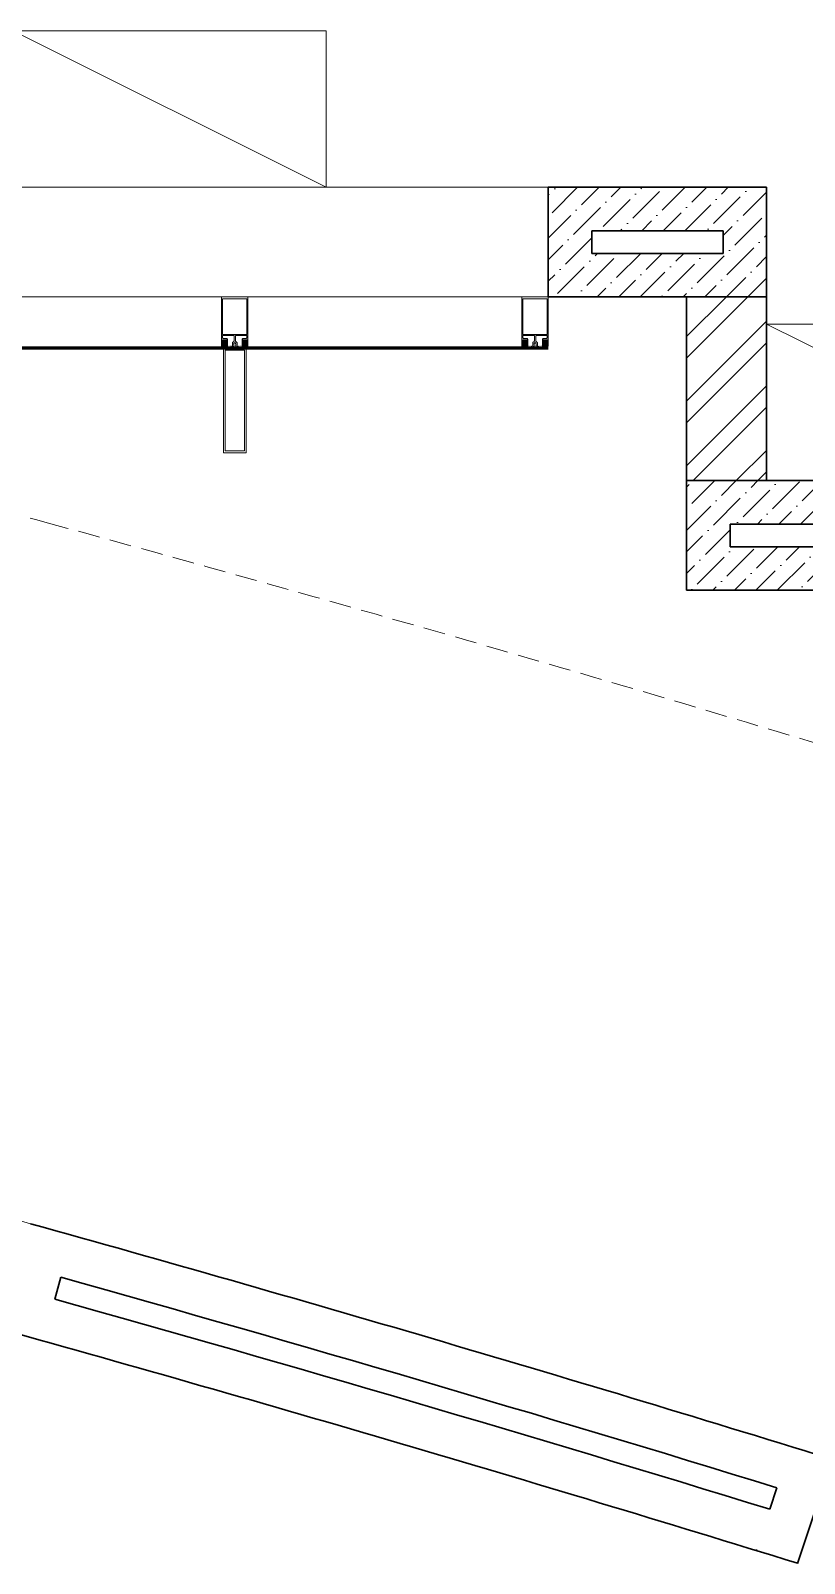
# Model space of a CAD drawing. Header units: millimetres. Extents: x 8275 to 147087, y -297470 to -191881.
# Drawn here: x 97615 to 99840, y -288372 to -283967 of the extents above; entities that cross this region are included whole.
import ezdxf

# ---------------------------------------------------------------- set-up
doc = ezdxf.new("R2010")
doc.units = ezdxf.units.MM
doc.header["$LTSCALE"] = 250
doc.header["$MEASUREMENT"] = 0
doc.linetypes.add('HIDDEN', pattern=[0.375, 0.25, -0.125])
for name, color, linetype, lineweight in [('ele', 51, 'Continuous', 18), ('furniture', 5, 'Continuous', 15), ('hatch', 9, 'Continuous', 0), ('hidden', 153, 'HIDDEN', 13), ('wall', 1, 'Continuous', 30), ('win', 4, 'Continuous', 20)]:
    doc.layers.add(name, color=color, linetype=linetype, lineweight=lineweight)
pattern_1 = [(45, (-6686.7244, -319015.2779), (2e-16, 2.326009148), [4.93421053, -1.64473684]), (135, (-6685.5614, -319014.1149), (2e-16, 2.326009148), [4.93421053, -1.64473684])]
pattern_2 = [(45, (-6686.724, -319015.28), (23.201941, 85.073785), [109.375, -21.875, 0, -21.875])]

# ---------------------------------------------------------------- blocks, each defined once
blk = doc.blocks.new('storage')
at = {"layer": 'furniture', "linetype": 'ByBlock', "ltscale": 100}
blk.add_line((0, 450), (900, 0), dxfattribs=at)
blk.add_lwpolyline([(0, 0), (900, 0), (900, 450), (0, 450)], close=True, dxfattribs=at)

msp = doc.modelspace()

# ---------------------------------------------------------------- hatches: boundary and pattern name
at = {"layer": 'hatch'}
h = msp.add_hatch(dxfattribs=at)
h.set_pattern_fill('ANSI36', color=256, scale=350, style=0)
h.set_pattern_definition(pattern_2)
h.paths.add_polyline_path([(99228.2, -284607), (99228.2, -284542), (99605.9, -284542), (99605.9, -284607)], flags=16)
h.paths.add_polyline_path([(99103.2, -284732), (99103.2, -284417), (99730.9, -284417), (99730.9, -284732)])
h = msp.add_hatch(dxfattribs=at)
h.set_pattern_fill('ANSI32', color=256, scale=350, style=0)
h.set_pattern_definition([(45, (-6686.72, -319015.28), (-92.80777, 92.80777), []), (45, (-6624.85, -319015.28), (-92.80777, 92.80777), [])])
h.paths.add_polyline_path([(99500.9, -284732), (99731, -284732), (99731, -285260.2), (99500.9, -285260.2)])
h = msp.add_hatch(dxfattribs=at)
h.set_pattern_fill('AR-HBONE', color=256, scale=0.411184, style=0)
h.set_pattern_definition(pattern_1)
h.paths.add_polyline_path([(98170, -284858.6), (98170, -284860.7), (98175.5, -284860.7), (98175.5, -284858.6)], flags=16)
h.paths.add_polyline_path([(98234.3, -284858.6), (98234.3, -284860.7), (98228.8, -284860.7), (98228.8, -284858.6)], flags=16)
edge = h.paths.add_edge_path()
edge.add_arc((98180.3, -284872.9), 0.685, 180, 360, ccw=False)
edge.add_arc((98178.9, -284872.9), 0.685, 180, 360, ccw=False)
edge.add_arc((98177.5, -284872.9), 0.685, 180, 360, ccw=False)
edge.add_arc((98176.2, -284872.9), 0.685, -180, 0, ccw=False)
edge.add_arc((98174.8, -284872.9), 0.685, -180, 0, ccw=False)
edge.add_arc((98173.4, -284872.9), 0.685, 180, 360, ccw=False)
edge.add_arc((98172.1, -284872.9), 0.685, 180, 360, ccw=False)
edge.add_arc((98170.7, -284872.9), 0.685, -180, 0, ccw=False)
edge.add_arc((98169.3, -284872.9), 0.685, 180, 360, ccw=False)
edge.add_arc((98167.9, -284872.9), 0.685, -180, 0, ccw=False)
edge.add_arc((98166.6, -284872.9), 0.685, 180, 360, ccw=False)
edge.add_arc((98165.2, -284872.9), 0.685, -180, 0, ccw=False)
edge.add_line((98164.5, -284872.9), (98164.5, -284860.7))
edge.add_line((98164.5, -284860.7), (98168.4, -284860.7))
edge.add_line((98168.4, -284860.7), (98168.4, -284858.6))
edge.add_line((98168.4, -284858.6), (98166.6, -284858.6))
edge.add_line((98166.6, -284858.6), (98168.2, -284855.2))
edge.add_line((98168.2, -284855.2), (98177.2, -284855.2))
edge.add_line((98177.2, -284855.2), (98178.9, -284858.6))
edge.add_line((98178.9, -284858.6), (98177.1, -284858.6))
edge.add_line((98177.1, -284858.6), (98177.1, -284860.7))
edge.add_line((98177.1, -284860.7), (98181, -284860.7))
edge.add_line((98181, -284860.7), (98181, -284872.9))
edge.add_arc((98224, -284872.8), 0.685, 180, 360)
edge.add_arc((98225.4, -284872.8), 0.685, 180, 360)
edge.add_arc((98226.8, -284872.8), 0.685, 180, 360)
edge.add_arc((98228.1, -284872.8), 0.685, 180, 360)
edge.add_arc((98229.5, -284872.8), 0.685, 180, 360)
edge.add_arc((98230.9, -284872.8), 0.685, 180, 360)
edge.add_arc((98232.3, -284872.8), 0.685, 180, 360)
edge.add_arc((98233.6, -284872.8), 0.685, 180, 360)
edge.add_arc((98235, -284872.8), 0.685, 180, 360)
edge.add_arc((98236.4, -284872.8), 0.685, 180, 360)
edge.add_arc((98237.7, -284872.8), 0.685, 180, 360)
edge.add_arc((98239.1, -284872.8), 0.685, 180, 360)
edge.add_line((98239.8, -284872.8), (98239.8, -284860.7))
edge.add_line((98239.8, -284860.7), (98236, -284860.7))
edge.add_line((98236, -284860.7), (98236, -284858.6))
edge.add_line((98236, -284858.6), (98237.7, -284858.6))
edge.add_line((98237.7, -284858.6), (98236.1, -284855.2))
edge.add_line((98236.1, -284855.2), (98227.2, -284855.2))
edge.add_line((98227.2, -284855.2), (98225.4, -284858.6))
edge.add_line((98225.4, -284858.6), (98227.2, -284858.6))
edge.add_line((98227.2, -284858.6), (98227.2, -284860.7))
edge.add_line((98227.2, -284860.7), (98223.3, -284860.7))
edge.add_line((98223.3, -284860.7), (98223.3, -284872.8))
h = msp.add_hatch(dxfattribs=at)
h.set_pattern_fill('AR-HBONE', color=256, scale=0.411184, style=0)
h.set_pattern_definition(pattern_1)
h.paths.add_polyline_path([(99033.3, -284858.6), (99033.3, -284860.7), (99038.8, -284860.7), (99038.8, -284858.6)], flags=16)
h.paths.add_polyline_path([(99097.7, -284858.6), (99097.7, -284860.7), (99092.2, -284860.7), (99092.2, -284858.6)], flags=16)
edge = h.paths.add_edge_path()
edge.add_arc((99043.6, -284872.9), 0.685, 180, 360, ccw=False)
edge.add_arc((99042.3, -284872.9), 0.685, 180, 360, ccw=False)
edge.add_arc((99040.9, -284872.9), 0.685, 180, 360, ccw=False)
edge.add_arc((99039.5, -284872.9), 0.685, -180, 0, ccw=False)
edge.add_arc((99038.1, -284872.9), 0.685, -180, 0, ccw=False)
edge.add_arc((99036.8, -284872.9), 0.685, 180, 360, ccw=False)
edge.add_arc((99035.4, -284872.9), 0.685, 180, 360, ccw=False)
edge.add_arc((99034, -284872.9), 0.685, -180, 0, ccw=False)
edge.add_arc((99032.7, -284872.9), 0.685, 180, 360, ccw=False)
edge.add_arc((99031.3, -284872.9), 0.685, -180, 0, ccw=False)
edge.add_arc((99029.9, -284872.9), 0.685, 180, 360, ccw=False)
edge.add_arc((99028.5, -284872.9), 0.685, -180, 0, ccw=False)
edge.add_line((99027.9, -284872.9), (99027.9, -284860.7))
edge.add_line((99027.9, -284860.7), (99031.7, -284860.7))
edge.add_line((99031.7, -284860.7), (99031.7, -284858.6))
edge.add_line((99031.7, -284858.6), (99029.9, -284858.6))
edge.add_line((99029.9, -284858.6), (99031.6, -284855.2))
edge.add_line((99031.6, -284855.2), (99040.5, -284855.2))
edge.add_line((99040.5, -284855.2), (99042.3, -284858.6))
edge.add_line((99042.3, -284858.6), (99040.5, -284858.6))
edge.add_line((99040.5, -284858.6), (99040.5, -284860.7))
edge.add_line((99040.5, -284860.7), (99044.3, -284860.7))
edge.add_line((99044.3, -284860.7), (99044.3, -284872.9))
edge.add_arc((99087.4, -284872.8), 0.685, 180, 360)
edge.add_arc((99088.7, -284872.8), 0.685, 180, 360)
edge.add_arc((99090.1, -284872.8), 0.685, 180, 360)
edge.add_arc((99091.5, -284872.8), 0.685, 180, 360)
edge.add_arc((99092.9, -284872.8), 0.685, 180, 360)
edge.add_arc((99094.2, -284872.8), 0.685, 180, 360)
edge.add_arc((99095.6, -284872.8), 0.685, 180, 360)
edge.add_arc((99097, -284872.8), 0.685, 180, 360)
edge.add_arc((99098.3, -284872.8), 0.685, 180, 360)
edge.add_arc((99099.7, -284872.8), 0.685, 180, 360)
edge.add_arc((99101.1, -284872.8), 0.685, 180, 360)
edge.add_arc((99102.5, -284872.8), 0.685, 180, 360)
edge.add_line((99103.1, -284872.8), (99103.1, -284860.7))
edge.add_line((99103.1, -284860.7), (99099.3, -284860.7))
edge.add_line((99099.3, -284860.7), (99099.3, -284858.6))
edge.add_line((99099.3, -284858.6), (99101.1, -284858.6))
edge.add_line((99101.1, -284858.6), (99099.4, -284855.2))
edge.add_line((99099.4, -284855.2), (99090.5, -284855.2))
edge.add_line((99090.5, -284855.2), (99088.7, -284858.6))
edge.add_line((99088.7, -284858.6), (99090.5, -284858.6))
edge.add_line((99090.5, -284858.6), (99090.5, -284860.7))
edge.add_line((99090.5, -284860.7), (99086.7, -284860.7))
edge.add_line((99086.7, -284860.7), (99086.7, -284872.8))
h = msp.add_hatch(dxfattribs=at)
h.set_pattern_fill('ANSI36', color=256, scale=350, style=0)
h.set_pattern_definition(pattern_2)
h.paths.add_polyline_path([(100634, -285450.2), (100634, -285385.2), (99626, -285385.2), (99626, -285450.2)], flags=16)
h.paths.add_polyline_path([(100759, -285575.2), (100759, -285260.2), (99501, -285260.2), (99501, -285575.2)])

# ---------------------------------------------------------------- linework, layer by layer
at = {"layer": 'ele'}
msp.add_line((97301.1, -284417, -11300.6), (99103.2, -284417, -11300.6), dxfattribs=at)
at = {"layer": 'hidden'}
for start, end in [(74.768118, 76.741001), (72.793928, 74.768118)]:
    msp.add_arc((75126.1, -368191.7, -11300.6), 85822.3, start, end, dxfattribs=at)
at = {"layer": 'wall'}
for p, q in [((99103.2, -284417, -11300.6), (99730.9, -284417, -11300.6)), ((99103.2, -284732, -11300.6), (99103.2, -284417, -11300.6)), ((99730.9, -284417, -11300.6), (99730.9, -284732, -11300.6)), ((99228.2, -284542, -11300.6), (99605.9, -284542, -11300.6)), ((99228.2, -284607, -11300.6), (99228.2, -284542, -11300.6)), ((99605.9, -284542, -11300.6), (99605.9, -284607, -11300.6)), ((99228.2, -284607, -11300.6), (99605.9, -284607, -11300.6)), ((99103.2, -284732, -11300.6), (99730.9, -284732, -11300.6)), ((99500.9, -284732, -11300.6), (99501, -285260.2, -11300.6)), ((99730.9, -284732, -11300.6), (99731, -285260.2, -11300.6)), ((99501, -285260.2, -11300.6), (100759, -285260.2, -11300.6)), ((99501, -285260.2, -11300.6), (99501, -285575.2, -11300.6)), ((99626, -285385.2, -11300.6), (100634, -285385.2, -11300.6)), ((99626, -285385.2, -11300.6), (99626, -285450.2, -11300.6)), ((99626, -285450.2, -11300.6), (100634, -285450.2, -11300.6)), ((99501, -285575.2, -11300.6), (100759, -285575.2, -11300.6)), ((97735.8, -287429.6, -11300.6), (97735.8, -287429.6, -11300.6)), ((97702.3, -287550.1, -11300.6), (97684.8, -287612.7, -11300.6)), ((97702.3, -287550.1, -11300.6), (97684.8, -287612.7, -11300.6)), ((99919.3, -288073.1, -11300.6), (99820.3, -288372.2, -11300.6)), ((99760.6, -288154.8, -11300.6), (99740.2, -288216.6, -11300.6)), ((99760.6, -288154.8, -11300.6), (99740.2, -288216.6, -11300.6)), ((99701.7, -288332.7, -11300.6), (99701.6, -288332.9, -11300.6))]:
    msp.add_line(p, q, dxfattribs=at)
for radius, start, end in [(83867.3, 72.809242, 74.445616), (83742.3, 72.892223, 74.360092), (83742.3, 72.892223, 74.360092), (83677.3, 72.893165, 74.360026), (83677.3, 72.893165, 74.360026), (83552.3, 72.809242, 74.445616)]:
    msp.add_arc((75126.1, -368191.8, -11300.6), radius, start, end, dxfattribs=at)
at = {"layer": 'win'}
for p, q in [((97301.1, -284732, -11300.6), (99103.2, -284732, -11300.6)), ((99103.2, -284732, -11300.6), (99027.8, -284732, -11300.6)), ((97301.1, -284875.6, -11300.6), (99103.2, -284875.7, -11300.6)), ((99103.2, -284876.8, -11300.6), (97301.1, -284876.7, -11300.6)), ((99103.2, -284877.9, -11300.6), (97301.1, -284877.8, -11300.6)), ((99103.2, -284879, -11300.6), (97301.1, -284878.9, -11300.6)), ((99103.2, -284880.1, -11300.6), (97301.1, -284880, -11300.6)), ((99103.2, -284881.2, -11300.6), (97301.1, -284881.1, -11300.6)), ((99103.2, -284882.3, -11300.6), (97301.1, -284882.2, -11300.6)), ((98191.2, -284873.7, -11300.6), (98192.6, -284875.1, -11300.6)), ((98192.6, -284880.6, -11300.6), (98191.2, -284882, -11300.6)), ((98192.6, -284875.1, -11300.6), (98192.6, -284880.6, -11300.6)), ((98213.1, -284873.7, -11300.6), (98211.7, -284875.1, -11300.6)), ((98211.7, -284875.1, -11300.6), (98211.7, -284880.6, -11300.6)), ((98211.7, -284880.6, -11300.6), (98213.1, -284882, -11300.6)), ((99054.5, -284873.7, -11300.6), (99055.9, -284875.1, -11300.6)), ((99055.9, -284880.6, -11300.6), (99054.5, -284882, -11300.6)), ((99055.9, -284875.1, -11300.6), (99055.9, -284880.6, -11300.6)), ((99076.5, -284873.7, -11300.6), (99075.1, -284875.1, -11300.6)), ((99075.1, -284875.1, -11300.6), (99075.1, -284880.6, -11300.6)), ((99075.1, -284880.6, -11300.6), (99076.5, -284882, -11300.6))]:
    msp.add_line(p, q, dxfattribs=at)
at = {"layer": 'win', "elevation": -11300.6}
for points in [[(98204.9, -284870), (98205.4, -284870.5), (98204.9, -284871.1), (98204.9, -284873.8), (98205.4, -284874.4), (98204.9, -284874.9), (98204.9, -284877.7), (98205.4, -284878.2, 0.960671), (98209, -284878.1), (98209, -284865.5, 0.198912), (98208.3, -284863.7), (98204.9, -284860.4, -0.198912), (98204.2, -284858.6), (98204.2, -284842.8), (98234.6, -284842.8, -0.414214), (98237.1, -284845.3), (98237.1, -284849.3, -0.414214), (98234.6, -284851.8), (98225.9, -284851.8, 0.414214), (98223.4, -284854.2), (98223.4, -284860.7), (98227.2, -284860.7), (98227.2, -284858.6), (98225.5, -284858.6), (98225.5, -284855.2), (98237.8, -284855.2), (98237.8, -284858.6), (98236, -284858.6), (98236, -284860.7), (98239.8, -284860.7), (98239.8, -284732), (98164.5, -284732), (98164.5, -284860.7), (98168.3, -284860.7), (98168.3, -284858.6), (98166.5, -284858.6), (98166.5, -284855.2), (98178.9, -284855.2), (98178.9, -284858.6), (98177.1, -284858.6), (98177.1, -284860.7), (98180.9, -284860.7), (98180.9, -284854.2, 0.414214), (98178.4, -284851.8), (98169.7, -284851.8, -0.414214), (98167.2, -284849.3), (98167.2, -284845.3, -0.414214), (98169.7, -284842.8), (98200.1, -284842.8), (98200.1, -284858.6, -0.198912), (98199.4, -284860.4), (98196, -284863.7, 0.198912), (98195.3, -284865.5), (98195.3, -284878.1, 0.960671), (98198.9, -284878.2), (98199.4, -284877.7), (98199.4, -284874.9), (98198.9, -284874.4), (98199.4, -284873.8), (98199.4, -284871.1), (98198.9, -284870.5), (98199.4, -284870), (98199.4, -284867.2), (98198.9, -284866.7), (98202.2, -284863.4), (98205.4, -284866.7), (98204.9, -284867.2)], [(99068.2, -284870), (99068.8, -284870.5), (99068.2, -284871.1), (99068.2, -284873.8), (99068.8, -284874.4), (99068.2, -284874.9), (99068.2, -284877.7), (99068.8, -284878.2, 0.960671), (99072.4, -284878.1), (99072.4, -284865.5, 0.198912), (99071.6, -284863.7), (99068.3, -284860.4, -0.198912), (99067.6, -284858.6), (99067.6, -284842.8), (99098, -284842.8, -0.414214), (99100.5, -284845.3), (99100.5, -284849.3, -0.414214), (99098, -284851.8), (99089.2, -284851.8, 0.414214), (99086.7, -284854.2), (99086.7, -284860.7), (99090.6, -284860.7), (99090.6, -284858.6), (99088.8, -284858.6), (99088.8, -284855.2), (99101.1, -284855.2), (99101.1, -284858.6), (99099.4, -284858.6), (99099.4, -284860.7), (99103.2, -284860.7), (99103.2, -284732), (99027.8, -284732), (99027.8, -284860.7), (99031.6, -284860.7), (99031.6, -284858.6), (99029.9, -284858.6), (99029.9, -284855.2), (99042.2, -284855.2), (99042.2, -284858.6), (99040.4, -284858.6), (99040.4, -284860.7), (99044.3, -284860.7), (99044.3, -284854.2, 0.414214), (99041.8, -284851.8), (99033, -284851.8, -0.414214), (99030.6, -284849.3), (99030.6, -284845.3, -0.414214), (99033, -284842.8), (99063.4, -284842.8), (99063.4, -284858.6, -0.198912), (99062.7, -284860.4), (99059.4, -284863.7, 0.198912), (99058.6, -284865.5), (99058.6, -284878.1, 0.960671), (99062.2, -284878.2), (99062.8, -284877.7), (99062.8, -284874.9), (99062.2, -284874.4), (99062.8, -284873.8), (99062.8, -284871.1), (99062.2, -284870.5), (99062.8, -284870), (99062.8, -284867.2), (99062.2, -284866.7), (99065.5, -284863.4), (99068.8, -284866.7), (99068.2, -284867.2)]]:
    msp.add_lwpolyline(points, format="xyb", close=True, dxfattribs=at)
for points in [[(98167.2, -284737.4), (98167.2, -284840.1), (98237.1, -284840.1), (98237.1, -284737.4)], [(99030.6, -284737.4), (99030.6, -284840.1), (99100.5, -284840.1), (99100.5, -284737.4)], [(98170, -284858.6), (98170, -284860.7), (98175.5, -284860.7), (98175.5, -284858.6)], [(98234.3, -284858.6), (98234.3, -284860.7), (98228.8, -284860.7), (98228.8, -284858.6)], [(99033.3, -284858.6), (99033.3, -284860.7), (99038.8, -284860.7), (99038.8, -284858.6)], [(99097.7, -284858.6), (99097.7, -284860.7), (99092.2, -284860.7), (99092.2, -284858.6)]]:
    msp.add_lwpolyline(points, close=True, dxfattribs=at)
for points in [[(98181, -284872.9, -1), (98179.6, -284872.9, -1), (98178.2, -284872.9, -1), (98176.9, -284872.9, -1), (98175.5, -284872.9, -1), (98174.1, -284872.9, -1), (98172.7, -284872.9, -1), (98171.4, -284872.9, -1), (98170, -284872.9, -1), (98168.6, -284872.9, -1), (98167.3, -284872.9, -1), (98165.9, -284872.9, -1), (98164.5, -284872.9), (98164.5, -284860.7), (98168.3, -284860.7), (98168.3, -284858.6), (98166.6, -284858.6), (98168.2, -284855.2), (98177.2, -284855.2), (98178.9, -284858.6), (98177.1, -284858.6), (98177.1, -284860.7), (98181, -284860.7), (98181, -284872.9)], [(98223.3, -284872.8, 1), (98224.7, -284872.8, 1), (98226.1, -284872.8, 1), (98227.5, -284872.8, 1), (98228.8, -284872.8, 1), (98230.2, -284872.8, 1), (98231.6, -284872.8, 1), (98232.9, -284872.8, 1), (98234.3, -284872.8, 1), (98235.7, -284872.8, 1), (98237.1, -284872.8, 1), (98238.4, -284872.8, 1), (98239.8, -284872.8), (98239.8, -284860.7), (98236, -284860.7), (98236, -284858.6), (98237.7, -284858.6), (98236.1, -284855.2), (98227.2, -284855.2), (98225.4, -284858.6), (98227.2, -284858.6), (98227.2, -284860.7), (98223.3, -284860.7), (98223.3, -284872.8)], [(99044.3, -284872.9, -1), (99042.9, -284872.9, -1), (99041.6, -284872.9, -1), (99040.2, -284872.9, -1), (99038.8, -284872.9, -1), (99037.5, -284872.9, -1), (99036.1, -284872.9, -1), (99034.7, -284872.9, -1), (99033.3, -284872.9, -1), (99032, -284872.9, -1), (99030.6, -284872.9, -1), (99029.2, -284872.9, -1), (99027.9, -284872.9), (99027.9, -284860.7), (99031.6, -284860.7), (99031.6, -284858.6), (99029.9, -284858.6), (99031.6, -284855.2), (99040.5, -284855.2), (99042.3, -284858.6), (99040.4, -284858.6), (99040.4, -284860.7), (99044.3, -284860.7), (99044.3, -284872.9)], [(99086.7, -284872.8, 1), (99088.1, -284872.8, 1), (99089.4, -284872.8, 1), (99090.8, -284872.8, 1), (99092.2, -284872.8, 1), (99093.5, -284872.8, 1), (99094.9, -284872.8, 1), (99096.3, -284872.8, 1), (99097.7, -284872.8, 1), (99099, -284872.8, 1), (99100.4, -284872.8, 1), (99101.8, -284872.8, 1), (99103.1, -284872.8), (99103.1, -284860.7), (99099.3, -284860.7), (99099.3, -284858.6), (99101.1, -284858.6), (99099.4, -284855.2), (99090.5, -284855.2), (99088.7, -284858.6), (99090.5, -284858.6), (99090.5, -284860.7), (99086.7, -284860.7), (99086.7, -284872.8)]]:
    msp.add_lwpolyline(points, format="xyb", dxfattribs=at)
at = {"layer": 'win', "extrusion": (5.57819e-18, 4.27086e-05, 1), "elevation": -11314.3}
for points in [[(98234.7, -285179.5), (98234.7, -284879.5), (98169.7, -284879.5), (98169.7, -285179.5)], [(98229.7, -285174.5), (98229.7, -284884.5), (98174.7, -284884.5), (98174.7, -285174.5)]]:
    msp.add_lwpolyline(points, close=True, dxfattribs=at)
at = {"layer": 'win'}
for centre, radius, start, end in [((98202.2, -284936.9, -11300.6), 56, 78.7142, 101.2858), ((98202.2, -284939.6, -11300.6), 59.5, 80.3724, 99.6276), ((98195.5, -284901.8, -11300.6), 23.7, 90.5827, 97.2319), ((98195.2, -284890.4, -11300.6), 11.8, 89.2696, 102.9213), ((98196, -284897.7, -11300.6), 18.7, 91.462, 100.7613), ((98199.1, -284917.4, -11300.6), 38.2, 94.8062, 99.8319), ((98202.2, -284940.5, -11300.6), 61, 80.9489, 99.0511), ((98202.2, -285133.7, -11300.6), 254.6, 89.1895, 90.8105), ((98202.2, -284958, -11300.6), 79.4, 87.5658, 92.4342), ((98202.2, -284940.1, -11300.6), 62, 87.0118, 92.9882), ((98202.2, -284911.6, -11300.6), 34.1, 85.3872, 94.6128), ((98206.5, -284906.7, -11300.6), 27.3, 79.0292, 86.0298), ((98207.8, -284900.7, -11300.6), 21.7, 79.6267, 87.558), ((98209.2, -284888, -11300.6), 9.46, 74.1249, 91.2788), ((98208.5, -284893.7, -11300.6), 15.6, 77.8628, 87.9964), ((99065.5, -284936.9, -11300.6), 56, 78.7142, 101.2858), ((99065.5, -284939.6, -11300.6), 59.5, 80.3724, 99.6276), ((99058.9, -284901.8, -11300.6), 23.7, 90.5827, 97.2319), ((99058.6, -284890.4, -11300.6), 11.8, 89.2696, 102.9213), ((99059.4, -284897.7, -11300.6), 18.7, 91.462, 100.7613), ((99062.4, -284917.4, -11300.6), 38.2, 94.8062, 99.8319), ((99065.5, -284940.5, -11300.6), 61, 80.9489, 99.0511), ((99065.5, -285133.7, -11300.6), 254.6, 89.1895, 90.8105), ((99065.5, -284958, -11300.6), 79.4, 87.5658, 92.4342), ((99065.5, -284940.1, -11300.6), 62, 87.0118, 92.9882), ((99065.5, -284911.6, -11300.6), 34.1, 85.3872, 94.6128), ((99069.9, -284906.7, -11300.6), 27.3, 79.0292, 86.0298), ((99071.2, -284900.7, -11300.6), 21.7, 79.6267, 87.558), ((99072.5, -284888, -11300.6), 9.46, 74.1249, 91.2788), ((99071.8, -284893.7, -11300.6), 15.6, 77.8628, 87.9964), ((75126.1, -368191.8, -11300.6), 83867.3, 74.445616, 76.085453)]:
    msp.add_arc(centre, radius, start, end, dxfattribs=at)

# ---------------------------------------------------------------- block references
at = {"layer": 'furniture', "linetype": 'ByBlock'}
for p in [(97565.4, -284417, -11300.6), (99731, -285260.2, -11300.6)]:
    msp.add_blockref('storage', p, dxfattribs=at)

doc.saveas('drawing.dxf')
